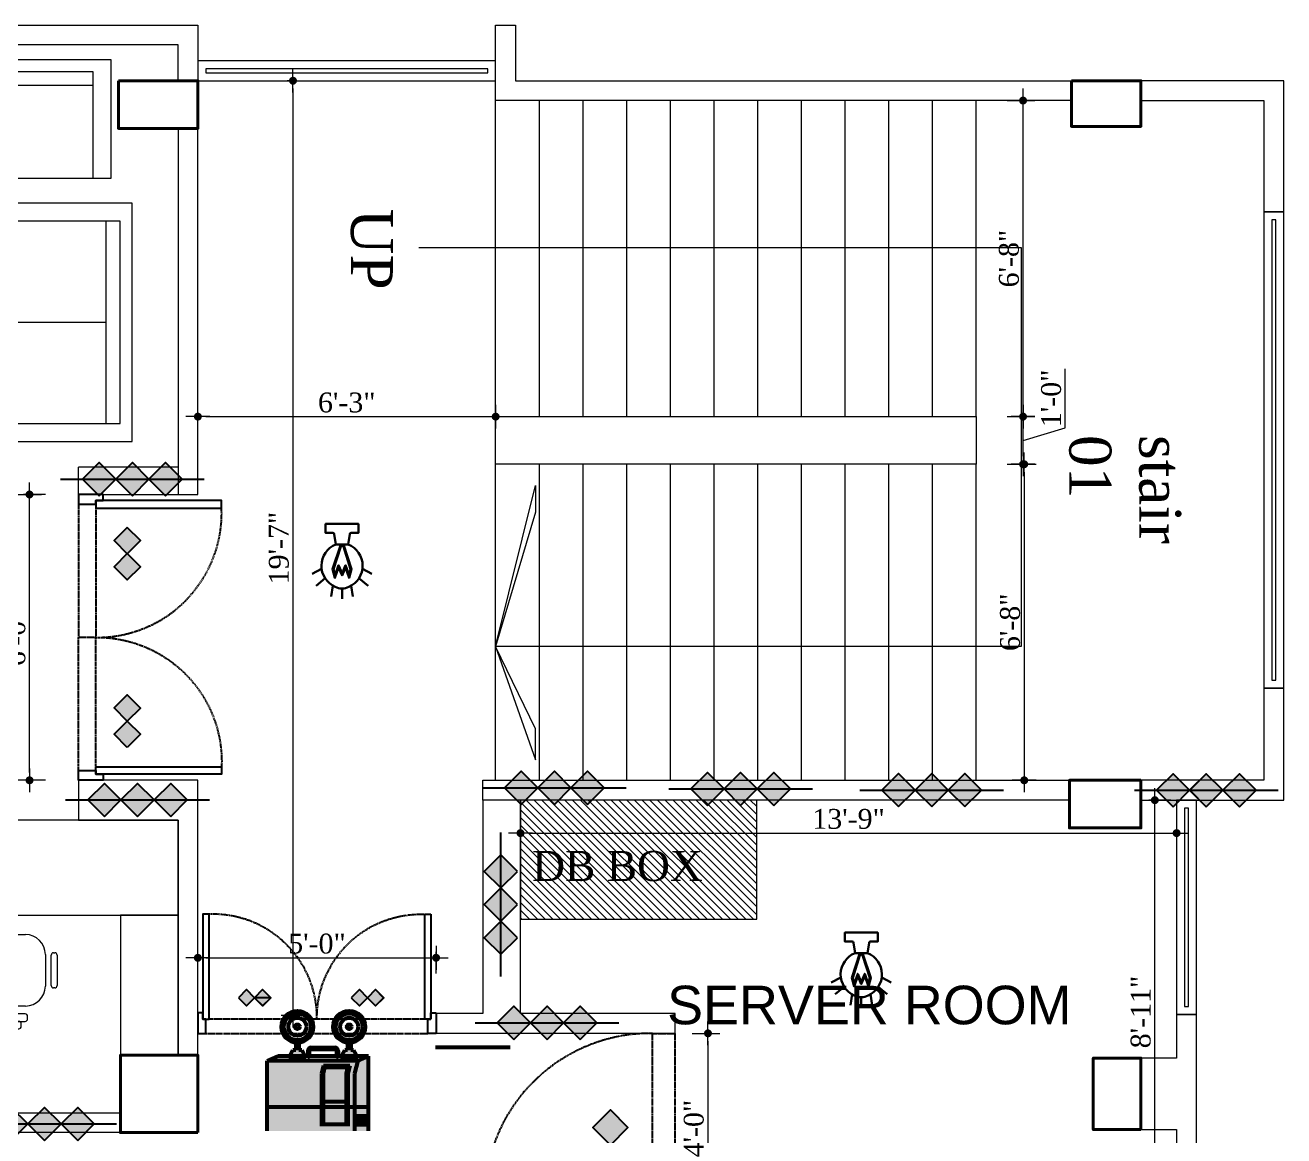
# Model space of a CAD drawing. Header units: inches. Extents: x -250485 to 735580, y -140410 to 288049.
# Drawn here: x 32525.4 to 32842.4, y 21586.6 to 21866.4 of the extents above; entities that cross this region are included whole.
import ezdxf

# ---------------------------------------------------------------- set-up
doc = ezdxf.new("R2010")
doc.units = ezdxf.units.IN
doc.header["$MEASUREMENT"] = 0
doc.header["$PDMODE"] = 35
doc.linetypes.add('DASH', pattern=[0.35, 0.25, -0.1])
doc.layers.get('0').update_dxf_attribs({"lineweight": 0})
doc.layers.get('Defpoints').update_dxf_attribs({"lineweight": 0})
for name, color, linetype, lineweight in [('A column', 106, 'Continuous', 40), ('A window', 150, 'Continuous', 0), ('coloum', 220, 'Continuous', 0), ('DIM 01', 250, 'Continuous', 9), ('Emergency Light', 251, 'Continuous', 15), ('FURNITURE', 144, 'Continuous', 0), ('ILLUSTR-FURNITURE', 34, 'Continuous', 0), ('Layer1', 134, 'Continuous', 0), ('wall', 7, 'Continuous', 0)]:
    doc.layers.add(name, color=color, linetype=linetype, lineweight=lineweight)
doc.layers.add('bp door', color=40, linetype='Continuous')
doc.layers.add('fire rated wall', color=7, linetype='Continuous')
doc.styles.add('ARCH', font='times.ttf')
doc.styles.add('ARIAL', font='times.ttf')
doc.styles.add('REG', font='times.ttf')
doc.styles.add('style1', font='arial.ttf')
doc.dimstyles.new('Dim-Pres', dxfattribs={"dimtxt": 5.5, "dimasz": 2, "dimexe": 1.5, "dimexo": 1.5, "dimgap": 1, "dimtad": 3, "dimdec": 0, "dimzin": 3, "dimdsep": 46, "dimlunit": 4, "dimtxsty": 'REG', "dimblk": 'point', "dimcen": 2, "dimclrd": 256, "dimclre": 256, "dimclrt": 7, "dimadec": 0, "dimazin": 0, "dimtfac": 0.75, "dimtdec": 0, "dimtmove": 1, "dimatfit": 3, "dimldrblk": 'point', "dimfxl": 0, "dimtolj": 1, "dimtzin": 0, "dimlwd": -1, "dimlwe": -1, "dimarcsym": 1})

# ---------------------------------------------------------------- blocks, each defined once
blk = doc.blocks.new('ga')
at = {"layer": 'A window', "ltscale": 30, "elevation": 0.3}
blk.add_lwpolyline([(42115.07, 39798.24), (42115.07, 39793.24), (42190.07, 39793.24), (42190.07, 39798.24), (42115.07, 39798.24)], dxfattribs=at)
blk.add_lwpolyline([(42117.07, 39796.24), (42117.07, 39795.24), (42188.07, 39795.24), (42188.07, 39796.24)], close=True, dxfattribs=at)
blk = doc.blocks.new('EW')
at = {"layer": 'A window', "ltscale": 30, "elevation": 0.3}
blk.add_lwpolyline([(42366.57, 39611.99), (42361.57, 39611.99), (42361.57, 39558), (42366.57, 39558), (42366.57, 39611.99)], dxfattribs=at)
blk.add_lwpolyline([(42364.57, 39609.99), (42363.57, 39609.99), (42363.57, 39560), (42364.57, 39560)], close=True, dxfattribs=at)
blk = doc.blocks.new('FURN_GEN_066')
at = {"layer": 'ILLUSTR-FURNITURE'}
for p, q in [((-11855.16, 14958.25), (-11806.66, 14958.25)), ((-11855.16, 14928.25), (-11855.16, 14958.25)), ((-11806.66, 14958.25), (-11795.16, 14958.25)), ((-11795.16, 14958.25), (-11795.16, 14928.25)), ((-11850.66, 14955.25), (-11799.66, 14955.25)), ((-11850.66, 14928.25), (-11850.66, 14955.25)), ((-11799.66, 14955.25), (-11799.66, 14928.25)), ((-11850.66, 14951.75), (-11799.66, 14951.75)), ((-11825.16, 14951.75), (-11825.16, 14928.25)), ((-11795.16, 14928.25), (-11855.16, 14928.25))]:
    blk.add_line(p, q, dxfattribs=at)
blk = doc.blocks.new('A$C28A26137')
at = {"layer": 'FURNITURE'}
for p, q in [((2.33, 0), (-2.33, 0)), ((-4.54, -2.47), (-4.54, -3.14)), ((3.94, -1.87), (-3.94, -1.87)), ((-2.93, -0.6), (-2.93, -1.27)), ((-2.33, -1.87), (2.33, -1.87)), ((2.93, -1.27), (2.93, -0.6)), ((4.54, -3.14), (4.54, -2.47)), ((-4, -5.74), (4, -5.74)), ((-3.94, -3.74), (3.94, -3.74)), ((-11.95, -18.57), (-11.95, -10.91)), ((-11.35, -10.31), (-11.07, -10.31)), ((-10.47, -10.91), (-10.47, -18.57)), ((-9, -18.74), (-9, -10.74)), ((9, -10.74), (9, -18.74)), ((10.47, -10.91), (10.47, -18.57)), ((11.35, -10.31), (11.07, -10.31)), ((11.95, -18.57), (11.95, -10.91)), ((-11.07, -19.17), (-11.35, -19.17)), ((11.07, -19.17), (11.35, -19.17)), ((4, -23.74), (-4, -23.74))]:
    blk.add_line(p, q, dxfattribs=at)
for centre, radius, start, end in [((-3.94, -2.47), 0.6, 90, 180), ((-3.94, -3.14), 0.6, 180, 270), ((-2.33, -0.6), 0.6, 90, 180), ((-2.33, -1.27), 0.6, 180, 270), ((2.33, -0.6), 0.6, 0, 90), ((2.33, -1.27), 0.6, 270, 0), ((3.94, -2.47), 0.6, 0, 90), ((3.94, -3.14), 0.6, 270, 0), ((-4, -10.74), 5, 90, 180), ((4, -10.74), 5, 0, 90), ((-11.35, -10.91), 0.6, 90, 180), ((-11.07, -10.91), 0.6, 0, 90), ((11.07, -10.91), 0.6, 90, 180), ((11.35, -10.91), 0.6, 0, 90), ((-11.35, -18.57), 0.6, 180, 270), ((-11.07, -18.57), 0.6, 270, 0), ((-4, -18.74), 5, 180, 270), ((4, -18.74), 5, 270, 0), ((11.07, -18.57), 0.6, 180, 270), ((11.35, -18.57), 0.6, 270, 0)]:
    blk.add_arc(centre, radius, start, end, dxfattribs=at)
blk = doc.blocks.new('A$C391809F5')
at = {"layer": 'A window', "ltscale": 30}
blk.add_lwpolyline([(-70.62, -4.62), (-70.62, -9.62), (49.38, -9.62), (49.38, -4.62), (-70.62, -4.62)], dxfattribs=at)
blk.add_lwpolyline([(-68.62, -6.62), (-68.62, -7.62), (47.38, -7.62), (47.38, -6.62)], close=True, dxfattribs=at)
blk = doc.blocks.new('fddfgdgfsg')
at = {"ltscale": 100000}
h = blk.add_hatch(color=1, dxfattribs=at)
h.paths.add_polyline_path([(2091.9, -12378.98), (2096.33, -12383.41), (2100.73, -12379), (2100.72, -12378.98), (2100.73, -12378.97), (2096.32, -12374.56)])
h.paths.add_polyline_path([(2105.14, -12383.41), (2109.56, -12378.98), (2105.14, -12374.56), (2100.73, -12378.97), (2100.75, -12378.98), (2100.73, -12379)])
at = {"layer": 'bp door', "color": 1, "linetype": 'DASH'}
for p, q in [((2117.32, -12362.64, -9.7), (2072.61, -12362.64, -9.7)), ((2072.61, -12368.4, -9.7), (2072.61, -12362.64, -9.7)), ((2117.32, -12368.4, -9.7), (2072.61, -12368.4, -9.7))]:
    blk.add_line(p, q, dxfattribs=at)
at = {"layer": 'bp door', "color": 1, "elevation": -9.7}
for points in [[(2117.32, -12368.4), (2118.55, -12368.4), (2118.55, -12370.87), (2120.61, -12370.87), (2120.61, -12362.64), (2117.32, -12362.64)], [(2116.08, -12410.64), (2118.55, -12410.64), (2118.55, -12368.4), (2116.08, -12368.4)], [(2100.75, -12378.98), (2096.32, -12374.56), (2091.9, -12378.98), (2096.33, -12383.41)], [(2109.56, -12378.98), (2105.14, -12374.56), (2100.72, -12378.98), (2105.14, -12383.41)]]:
    blk.add_lwpolyline(points, close=True, dxfattribs=at)
at = {"layer": 'bp door', "color": 1, "linetype": 'DASH'}
blk.add_arc((2114.39, -12368.89, -9.7), 41.79, 179.3284, 272.3206, dxfattribs=at)
blk = doc.blocks.new('fsgfdsgs')
at = {"layer": 'Layer1', "rotation": 90}
blk.add_blockref('fddfgdgfsg', (-9519.84, -14665.81, 9.7), dxfattribs=at)
at = {"layer": 'Layer1', "xscale": -1, "rotation": 90}
blk.add_blockref('fddfgdgfsg', (-9519.84, -10520.59, 9.7), dxfattribs=at)
blk = doc.blocks.new('dfgdfgfdgg')
at = {"ltscale": 100000}
h = blk.add_hatch(color=1, dxfattribs=at)
h.paths.add_polyline_path([(1851.06, -12430.32), (1853.11, -12432.36), (1855.14, -12430.33), (1855.14, -12430.32), (1855.14, -12430.31), (1853.1, -12428.27)])
h.paths.add_polyline_path([(1857.18, -12432.36), (1859.22, -12430.32), (1857.18, -12428.27), (1855.14, -12430.31), (1855.15, -12430.32), (1855.14, -12430.33)])
h = blk.add_hatch(color=1, dxfattribs=at)
h.paths.add_polyline_path([(1879.49, -12430.32), (1881.53, -12432.36), (1883.57, -12430.33), (1883.56, -12430.32), (1883.57, -12430.31), (1881.53, -12428.27)])
h.paths.add_polyline_path([(1885.61, -12432.36), (1887.65, -12430.32), (1885.61, -12428.27), (1883.57, -12430.31), (1883.58, -12430.32), (1883.57, -12430.33)])
at = {"layer": 'bp door', "color": 1}
for p, q in [((1837.86, -12421.34), (1839.91, -12421.34)), ((1837.86, -12426.48), (1837.86, -12421.34)), ((1839.91, -12421.34), (1839.91, -12424.94)), ((1839.14, -12424.94), (1839.14, -12426.48)), ((1839.91, -12424.94), (1839.14, -12424.94)), ((1839.14, -12424.94), (1840.68, -12424.94)), ((1839.14, -12451.34), (1839.14, -12424.94)), ((1840.68, -12424.94), (1840.68, -12451.34)), ((1839.14, -12426.48), (1837.86, -12426.48)), ((1840.68, -12451.34), (1839.14, -12451.34))]:
    blk.add_line(p, q, dxfattribs=at)
at = {"layer": 'bp door', "color": 1, "linetype": 'DASH'}
for p, q in [((1895.8, -12421.34), (1839.91, -12421.34)), ((1840.68, -12424.94), (1895.03, -12424.94))]:
    blk.add_line(p, q, dxfattribs=at)
at = {"layer": 'bp door', "color": 1}
for points in [[(1895.8, -12424.94), (1896.57, -12424.94), (1896.57, -12426.48), (1897.86, -12426.48), (1897.86, -12421.34), (1895.8, -12421.34)], [(1895.03, -12451.34), (1896.57, -12451.34), (1896.57, -12424.94), (1895.03, -12424.94)], [(1855.14, -12430.33), (1853.1, -12428.28), (1851.05, -12430.33), (1853.1, -12432.37)], [(1855.15, -12430.32), (1853.1, -12428.27), (1851.06, -12430.32), (1853.11, -12432.36)], [(1859.22, -12430.32), (1857.18, -12428.27), (1855.14, -12430.32), (1857.18, -12432.36)], [(1883.57, -12430.33), (1881.52, -12428.28), (1879.48, -12430.33), (1879.48, -12430.33)], [(1883.58, -12430.32), (1881.53, -12428.27), (1879.49, -12430.32), (1881.53, -12432.36)], [(1887.65, -12430.32), (1885.61, -12428.27), (1883.56, -12430.32), (1885.61, -12432.36)]]:
    blk.add_lwpolyline(points, close=True, dxfattribs=at)
at = {"layer": 'bp door', "color": 1, "linetype": 'DASH'}
blk.add_arc((1893.97, -12425.25), 26.12, 179.3284, 272.3206, dxfattribs=at)
at = {"layer": 'bp door', "color": 1, "linetype": 'DASH', "extrusion": (0, 0, -1)}
blk.add_ellipse((1841.74, -12425.25), major_axis=(18.47, -18.47), ratio=1, start_param=5.486066, end_param=7.109086, dxfattribs=at)
blk = doc.blocks.new('bfg')
at = {"layer": 'fire rated wall'}
h = blk.add_hatch(color=1, dxfattribs=at)
h.dxf.hatch_style = 1
h.paths.add_polyline_path([(9432308.67, -5613534.51), (9432321.43, -5613547.26), (9432334.18, -5613534.51)])
h.paths.add_polyline_path([(9432334.18, -5613534.51), (9432321.43, -5613521.75), (9432308.67, -5613534.51)])
h.paths.add_polyline_path([(9432334.18, -5613534.51), (9432359.68, -5613534.51), (9432346.93, -5613521.75)])
h.paths.add_polyline_path([(9432334.18, -5613534.51), (9432346.93, -5613547.26), (9432359.68, -5613534.51)])
at = {"layer": 'fire rated wall', "color": 1, "elevation": 0}
for points in [[(9432321.43, -5613547.26), (9432334.18, -5613534.51), (9432321.43, -5613521.75), (9432308.67, -5613534.51)], [(9432346.93, -5613547.26), (9432359.68, -5613534.51), (9432346.93, -5613521.75), (9432334.18, -5613534.51)]]:
    blk.add_lwpolyline(points, close=True, dxfattribs=at)
blk.add_lwpolyline([(9432291.67, -5613534.51), (9432376.69, -5613534.51)], dxfattribs=at)
blk = doc.blocks.new('3HR RATE')
at = {"layer": 'fire rated wall', "xscale": 1.292997314696549, "yscale": 1.292997314696549, "zscale": 1.292997314696549}
for p in [(-12191616.2, 7245476.7), (-12191583.2, 7245476.7)]:
    blk.add_blockref('bfg', p, dxfattribs=at)
blk = doc.blocks.new('dot')
at = {"color": 4}
for p, q in [((-1.5, 0), (1.5, 0)), ((0, 1.5), (0, -1.5))]:
    blk.add_line(p, q, dxfattribs=at)
at = {"color": 6, "const_width": 0.5}
blk.add_lwpolyline([(-0.25, 0, 1), (0.25, 0, 1)], format="xyb", close=True, dxfattribs=at)
blk = doc.blocks.new('point')
blk.add_blockref('dot', (0, 0))
blk = doc.blocks.new('*D545')
at = {"layer": 'Defpoints', "color": 0, "ltscale": 30, "transparency": 16777216}
for p in [(32628.91, 21631.47), (32568.91, 21612.43), (32628.91, 21612.43)]:
    blk.add_point(p, dxfattribs=at)
at = {"layer": 'Layer1', "ltscale": 30, "transparency": 16777216}
for p, q in [((32568.91, 21627.47), (32568.91, 21632.97)), ((32570.91, 21631.47), (32626.91, 21631.47)), ((32628.91, 21627.47), (32628.91, 21632.97))]:
    blk.add_line(p, q, dxfattribs=at)
at = {"layer": 'Layer1', "ltscale": 30, "transparency": 16777216, "xscale": 2, "yscale": 2, "zscale": 2, "rotation": 180}
blk.add_blockref('point', (32568.91, 21631.47), dxfattribs=at)
at = {"layer": 'Layer1', "ltscale": 30, "transparency": 16777216, "xscale": 2, "yscale": 2, "zscale": 2}
blk.add_blockref('point', (32628.91, 21631.47), dxfattribs=at)
at = {"layer": 'Layer1', "color": 7, "ltscale": 30, "transparency": 16777216, "insert": (32598.91, 21635.01), "char_height": 5, "attachment_point": 5, "style": 'REG'}
blk.add_mtext('\\A1;5\'-0"', dxfattribs=at)
blk = doc.blocks.new('*D546')
at = {"layer": 'Defpoints', "color": 0, "ltscale": 30, "transparency": 16777216}
for p in [(32526.52, 21748.18), (32538.89, 21748.18), (32538.89, 21676.18)]:
    blk.add_point(p, dxfattribs=at)
at = {"layer": 'Layer1', "ltscale": 30, "transparency": 16777216}
for p, q in [((32530.52, 21748.18), (32525.02, 21748.18)), ((32526.52, 21678.18), (32526.52, 21746.18)), ((32530.52, 21676.18), (32525.02, 21676.18))]:
    blk.add_line(p, q, dxfattribs=at)
at = {"layer": 'Layer1', "ltscale": 30, "transparency": 16777216, "xscale": 2, "yscale": 2, "zscale": 2}
for p, rotation in [((32526.52, 21748.18), 90), ((32526.52, 21676.18), 270)]:
    blk.add_blockref('point', p, dxfattribs=dict(at, rotation=rotation))
at = {"layer": 'Layer1', "color": 7, "ltscale": 30, "transparency": 16777216, "insert": (32522.98, 21712.18), "char_height": 5, "attachment_point": 5, "rotation": 90, "style": 'REG'}
blk.add_mtext('\\A1;6\'-0"', dxfattribs=at)
blk = doc.blocks.new('*D547')
at = {"layer": 'Defpoints', "color": 0, "ltscale": 30, "transparency": 16777216}
for p in [(32689.16, 21612.43), (32689.16, 21564.43), (32697.38, 21564.43)]:
    blk.add_point(p, dxfattribs=at)
at = {"layer": 'Layer1', "ltscale": 30, "transparency": 16777216}
for p, q in [((32693.38, 21612.43), (32698.88, 21612.43)), ((32697.38, 21610.43), (32697.38, 21566.43)), ((32693.38, 21564.43), (32698.88, 21564.43))]:
    blk.add_line(p, q, dxfattribs=at)
at = {"layer": 'Layer1', "ltscale": 30, "transparency": 16777216, "xscale": 2, "yscale": 2, "zscale": 2}
for p, rotation in [((32697.38, 21612.43), 90), ((32697.38, 21564.43), 270)]:
    blk.add_blockref('point', p, dxfattribs=dict(at, rotation=rotation))
at = {"layer": 'Layer1', "color": 7, "ltscale": 30, "transparency": 16777216, "insert": (32693.83, 21588.43), "char_height": 5, "attachment_point": 5, "rotation": 90, "style": 'REG'}
blk.add_mtext('\\A1;4\'-0"', dxfattribs=at)
blk = doc.blocks.new('*D548')
at = {"layer": 'Defpoints', "color": 0, "ltscale": 30, "transparency": 16777216}
for p in [(32593.46, 21852.43), (32592.87, 21616.93), (32598.9, 21616.93)]:
    blk.add_point(p, dxfattribs=at)
at = {"layer": 'Layer1', "ltscale": 30, "transparency": 16777216}
for p, q in [((32592.87, 21852.43), (32591.37, 21852.43)), ((32592.87, 21850.43), (32592.87, 21618.93)), ((32596.87, 21616.93), (32591.37, 21616.93))]:
    blk.add_line(p, q, dxfattribs=at)
at = {"layer": 'Layer1', "ltscale": 30, "transparency": 16777216, "xscale": 2, "yscale": 2, "zscale": 2}
for p, rotation in [((32592.87, 21852.43), 90), ((32592.87, 21616.93), 270)]:
    blk.add_blockref('point', p, dxfattribs=dict(at, rotation=rotation))
at = {"layer": 'Layer1', "color": 7, "ltscale": 30, "transparency": 16777216, "insert": (32589.32, 21734.68), "char_height": 5, "attachment_point": 5, "rotation": 90, "style": 'REG'}
blk.add_mtext('\\A1;19\'-7"', dxfattribs=at)
blk = doc.blocks.new('*D549')
at = {"layer": 'Defpoints', "color": 0, "ltscale": 30, "transparency": 16777216}
for p in [(32643.91, 21767.8), (32568.91, 21765.5), (32643.91, 21765.5)]:
    blk.add_point(p, dxfattribs=at)
at = {"layer": 'Layer1', "ltscale": 30, "transparency": 16777216}
for p, q in [((32568.91, 21767), (32568.91, 21769.3)), ((32570.91, 21767.8), (32641.91, 21767.8)), ((32643.91, 21767), (32643.91, 21769.3))]:
    blk.add_line(p, q, dxfattribs=at)
at = {"layer": 'Layer1', "ltscale": 30, "transparency": 16777216, "xscale": 2, "yscale": 2, "zscale": 2, "rotation": 180}
blk.add_blockref('point', (32568.91, 21767.8), dxfattribs=at)
at = {"layer": 'Layer1', "ltscale": 30, "transparency": 16777216, "xscale": 2, "yscale": 2, "zscale": 2}
blk.add_blockref('point', (32643.91, 21767.8), dxfattribs=at)
at = {"layer": 'Layer1', "color": 7, "ltscale": 30, "transparency": 16777216, "insert": (32606.41, 21771.34), "char_height": 5, "attachment_point": 5, "style": 'REG'}
blk.add_mtext('\\A1;6\'-3"', dxfattribs=at)
blk = doc.blocks.new('*D550')
at = {"layer": 'Defpoints', "color": 0, "ltscale": 30, "transparency": 16777216}
for p in [(32764.91, 21847.43), (32776.73, 21847.43), (32764.91, 21767.8)]:
    blk.add_point(p, dxfattribs=at)
at = {"layer": 'Layer1', "ltscale": 30, "transparency": 16777216}
for p, q in [((32772.73, 21847.43), (32778.23, 21847.43)), ((32776.73, 21769.8), (32776.73, 21845.43)), ((32772.73, 21767.8), (32778.23, 21767.8))]:
    blk.add_line(p, q, dxfattribs=at)
at = {"layer": 'Layer1', "ltscale": 30, "transparency": 16777216, "xscale": 2, "yscale": 2, "zscale": 2}
for p, rotation in [((32776.73, 21847.43), 90), ((32776.73, 21767.8), 270)]:
    blk.add_blockref('point', p, dxfattribs=dict(at, rotation=rotation))
at = {"layer": 'Layer1', "color": 7, "ltscale": 30, "transparency": 16777216, "insert": (32773.19, 21807.61), "char_height": 5, "attachment_point": 5, "rotation": 90, "style": 'REG'}
blk.add_mtext('\\A1;6\'-8"', dxfattribs=at)
blk = doc.blocks.new('*D551')
at = {"layer": 'Defpoints', "color": 0, "ltscale": 30, "transparency": 16777216}
for p in [(32764.91, 21755.8), (32764.91, 21676.18), (32777.02, 21676.18)]:
    blk.add_point(p, dxfattribs=at)
at = {"layer": 'Layer1', "ltscale": 30, "transparency": 16777216}
for p, q in [((32773.02, 21755.8), (32778.52, 21755.8)), ((32777.02, 21753.8), (32777.02, 21678.18)), ((32773.02, 21676.18), (32778.52, 21676.18))]:
    blk.add_line(p, q, dxfattribs=at)
at = {"layer": 'Layer1', "ltscale": 30, "transparency": 16777216, "xscale": 2, "yscale": 2, "zscale": 2}
for p, rotation in [((32777.02, 21755.8), 90), ((32777.02, 21676.18), 270)]:
    blk.add_blockref('point', p, dxfattribs=dict(at, rotation=rotation))
at = {"layer": 'Layer1', "color": 7, "ltscale": 30, "transparency": 16777216, "insert": (32773.48, 21715.99), "char_height": 5, "attachment_point": 5, "rotation": 90, "style": 'REG'}
blk.add_mtext('\\A1;6\'-8"', dxfattribs=at)
blk = doc.blocks.new('*D552')
at = {"layer": 'Defpoints', "color": 0, "ltscale": 30, "transparency": 16777216}
for p in [(32764.91, 21767.8), (32776.73, 21767.8), (32764.91, 21755.8)]:
    blk.add_point(p, dxfattribs=at)
at = {"layer": 'Layer1', "ltscale": 30, "transparency": 16777216}
for p, q in [((32787.36, 21764.99), (32787.36, 21779.82)), ((32772.73, 21767.8), (32778.23, 21767.8)), ((32776.73, 21757.8), (32776.73, 21765.8)), ((32776.73, 21761.8), (32787.36, 21764.99)), ((32772.73, 21755.8), (32778.23, 21755.8))]:
    blk.add_line(p, q, dxfattribs=at)
at = {"layer": 'Layer1', "ltscale": 30, "transparency": 16777216, "xscale": 2, "yscale": 2, "zscale": 2}
for p, rotation in [((32776.73, 21767.8), 90), ((32776.73, 21755.8), 270)]:
    blk.add_blockref('point', p, dxfattribs=dict(at, rotation=rotation))
at = {"layer": 'Layer1', "color": 7, "ltscale": 30, "transparency": 16777216, "insert": (32783.82, 21772.4), "char_height": 5, "attachment_point": 5, "rotation": 90, "style": 'REG'}
blk.add_mtext('\\A1;1\'-0"', dxfattribs=at)
blk = doc.blocks.new('*D564')
at = {"layer": 'Defpoints', "color": 0, "ltscale": 30, "transparency": 16777216}
for p in [(32650.16, 21671.18), (32815.41, 21671.18), (32815.41, 21662.88)]:
    blk.add_point(p, dxfattribs=at)
at = {"layer": 'Layer1', "ltscale": 30, "transparency": 16777216}
for p, q in [((32650.16, 21666.88), (32650.16, 21661.38)), ((32815.41, 21666.88), (32815.41, 21661.38)), ((32652.16, 21662.88), (32813.41, 21662.88))]:
    blk.add_line(p, q, dxfattribs=at)
at = {"layer": 'Layer1', "ltscale": 30, "transparency": 16777216, "xscale": 2, "yscale": 2, "zscale": 2, "rotation": 180}
blk.add_blockref('point', (32650.16, 21662.88), dxfattribs=at)
at = {"layer": 'Layer1', "ltscale": 30, "transparency": 16777216, "xscale": 2, "yscale": 2, "zscale": 2}
blk.add_blockref('point', (32815.41, 21662.88), dxfattribs=at)
at = {"layer": 'Layer1', "color": 7, "ltscale": 30, "transparency": 16777216, "insert": (32732.78, 21666.43), "char_height": 5, "attachment_point": 5, "style": 'REG'}
blk.add_mtext('\\A1;13\'-9"', dxfattribs=at)
blk = doc.blocks.new('*D565')
at = {"layer": 'Defpoints', "color": 0, "ltscale": 30, "transparency": 16777216}
for p in [(32809.93, 21671.18), (32815.41, 21671.18), (32815.41, 21564.43)]:
    blk.add_point(p, dxfattribs=at)
at = {"layer": 'Layer1', "ltscale": 30, "transparency": 16777216}
for p, q in [((32813.91, 21671.18), (32808.43, 21671.18)), ((32809.93, 21566.43), (32809.93, 21669.18)), ((32813.91, 21564.43), (32808.43, 21564.43))]:
    blk.add_line(p, q, dxfattribs=at)
at = {"layer": 'Layer1', "ltscale": 30, "transparency": 16777216, "xscale": 2, "yscale": 2, "zscale": 2}
for p, rotation in [((32809.93, 21671.18), 90), ((32809.93, 21564.43), 270)]:
    blk.add_blockref('point', p, dxfattribs=dict(at, rotation=rotation))
at = {"layer": 'Layer1', "color": 7, "ltscale": 30, "transparency": 16777216, "insert": (32806.38, 21617.8), "char_height": 5, "attachment_point": 5, "rotation": 90, "style": 'REG'}
blk.add_mtext('\\A1;8\'-11"', dxfattribs=at)
blk = doc.blocks.new('erww')
at = {"lineweight": 53, "ltscale": 100000}
h = blk.add_hatch(color=9, dxfattribs=at)
edge = h.paths.add_edge_path()
edge.add_ellipse((-274591.5, 140689.9), major_axis=(11, 11), ratio=1, start_angle=0, end_angle=360)
edge = h.paths.add_edge_path(flags=16)
edge.add_ellipse((-274591.5, 140689.9), major_axis=(9.25, 9.25), ratio=1, start_angle=0, end_angle=360)
h = blk.add_hatch(color=9, dxfattribs=at)
edge = h.paths.add_edge_path()
edge.add_ellipse((-274540.9, 140689.9), major_axis=(11, 11), ratio=1, start_angle=0, end_angle=360)
edge = h.paths.add_edge_path(flags=16)
edge.add_ellipse((-274540.9, 140689.9), major_axis=(9.25, 9.25), ratio=1, start_angle=0, end_angle=360)
h = blk.add_hatch(color=252, dxfattribs=at)
edge = h.paths.add_edge_path()
edge.add_line((-274593.1, 140666.9), (-274595.8, 140666.9))
edge.add_line((-274595.8, 140666.9), (-274599.8, 140659.5))
edge.add_line((-274599.8, 140659.5), (-274583.1, 140659.5))
edge.add_line((-274583.1, 140659.5), (-274587.2, 140666.9))
edge.add_line((-274587.2, 140666.9), (-274589.9, 140666.9))
edge.add_line((-274589.9, 140666.9), (-274589.9, 140674.3))
edge.add_ellipse((-274591.5, 140689.9), major_axis=(-11, 11), ratio=1, start_angle=129.0836, end_angle=140.9164, ccw=False)
edge.add_line((-274593.1, 140674.3), (-274593.1, 140666.9))
h = blk.add_hatch(color=251, dxfattribs=at)
edge = h.paths.add_edge_path()
edge.add_ellipse((-274577.9, 140666.5), major_axis=(2.28, 2.28), ratio=1, start_angle=45, end_angle=135)
edge.add_line((-274581.1, 140666.5), (-274581.1, 140660.2))
edge.add_line((-274581.1, 140660.2), (-274579.5, 140660.2))
edge.add_line((-274579.5, 140660.2), (-274579.5, 140666.4))
edge.add_ellipse((-274577.8, 140666.5), major_axis=(1.18, 1.18), ratio=1, start_angle=43.0406, end_angle=136.9594, ccw=False)
edge.add_line((-274577.7, 140668.1), (-274555.1, 140668.1))
edge.add_ellipse((-274555, 140666.5), major_axis=(1.18, 1.18), ratio=1, start_angle=313.0406, end_angle=406.9594, ccw=False)
edge.add_line((-274553.3, 140666.4), (-274553.3, 140660.2))
edge.add_line((-274553.3, 140660.2), (-274551.7, 140660.2))
edge.add_line((-274551.7, 140660.2), (-274551.7, 140666.5))
edge.add_ellipse((-274555, 140666.5), major_axis=(2.28, 2.28), ratio=1, start_angle=315, end_angle=405)
edge.add_line((-274555, 140669.8), (-274577.9, 140669.8))
h = blk.add_hatch(color=252, dxfattribs=at)
edge = h.paths.add_edge_path()
edge.add_line((-274542.5, 140666.9), (-274545.2, 140666.9))
edge.add_line((-274545.2, 140666.9), (-274549.3, 140659.5))
edge.add_line((-274549.3, 140659.5), (-274532.6, 140659.5))
edge.add_line((-274532.6, 140659.5), (-274536.6, 140666.9))
edge.add_line((-274536.6, 140666.9), (-274539.3, 140666.9))
edge.add_line((-274539.3, 140666.9), (-274539.3, 140674.3))
edge.add_ellipse((-274540.9, 140689.9), major_axis=(-11, 11), ratio=1, start_angle=129.0836, end_angle=140.9164, ccw=False)
edge.add_line((-274542.5, 140674.3), (-274542.5, 140666.9))
for color, points in [(255, [(-274579.5, 140661.3), (-274579.5, 140660.2), (-274581.1, 140660.2), (-274581.1, 140661.3), (-274610.7, 140661.3), (-274621.1, 140656.5), (-274532.6, 140656.5), (-274522.1, 140661.3), (-274551.7, 140661.3), (-274551.7, 140660.2), (-274553.3, 140660.2), (-274553.3, 140661.3)]), (250, [(-274534, 140594.1), (-274523.8, 140594.1), (-274523.8, 140602.9), (-274534, 140602.9)])]:
    blk.add_hatch(color=color, dxfattribs=at).paths.add_polyline_path(points)
h = blk.add_hatch(color=9, dxfattribs=at)
h.paths.add_polyline_path([(-274621.1, 140656.5), (-274621.1, 140588.1), (-274535.8, 140588.1), (-274535.8, 140644.4), (-274532.6, 140656.5)])
h.paths.add_polyline_path([(-274568, 140644.4), (-274566.1, 140651.7), (-274540.3, 140651.7), (-274542.3, 140644.4), (-274542.3, 140592.9), (-274568, 140592.9)], flags=16)
h.paths.add_polyline_path([(-274566.4, 140644.4), (-274564.9, 140650.1), (-274542.4, 140650.1), (-274543.9, 140644.4), (-274543.9, 140594.5), (-274566.4, 140594.5)], flags=0)
h = blk.add_hatch(color=255, dxfattribs=at)
h.paths.add_polyline_path([(-274522.1, 140661.3), (-274532.6, 140656.5), (-274535.8, 140644.4), (-274535.8, 140588.1), (-274522.1, 140588.1)])
h.paths.add_polyline_path([(-274523.8, 140602.9), (-274523.8, 140594.1), (-274534, 140594.1), (-274534, 140602.9)], flags=16)
h = blk.add_hatch(color=250, dxfattribs=at)
h.paths.add_polyline_path([(-274566.1, 140651.7), (-274568, 140644.4), (-274568, 140592.9), (-274542.3, 140592.9), (-274542.3, 140644.4), (-274540.3, 140651.7)])
h.paths.add_polyline_path([(-274542.4, 140650.1), (-274543.9, 140644.4), (-274543.9, 140594.5), (-274566.4, 140594.5), (-274566.4, 140644.4), (-274564.9, 140650.1)], flags=16)
at = {"color": 9, "lineweight": 53, "ltscale": 100000}
for p, q in [((-274593.1, 140674.3), (-274593.1, 140666.9)), ((-274589.9, 140674.3), (-274589.9, 140666.9)), ((-274542.5, 140674.3), (-274542.5, 140666.9)), ((-274539.3, 140674.3), (-274539.3, 140666.9)), ((-274599.8, 140659.5), (-274595.8, 140666.9)), ((-274583.1, 140659.5), (-274599.8, 140659.5)), ((-274593.1, 140666.9), (-274595.8, 140666.9)), ((-274587.2, 140666.9), (-274589.9, 140666.9)), ((-274587.2, 140666.9), (-274583.1, 140659.5)), ((-274549.3, 140659.5), (-274545.2, 140666.9)), ((-274532.6, 140659.5), (-274549.3, 140659.5)), ((-274542.5, 140666.9), (-274545.2, 140666.9)), ((-274536.6, 140666.9), (-274539.3, 140666.9)), ((-274536.6, 140666.9), (-274532.6, 140659.5))]:
    blk.add_line(p, q, dxfattribs=at)
at = {"color": 251, "lineweight": 53, "ltscale": 100000}
for p, q in [((-274577.9, 140669.8), (-274555, 140669.8)), ((-274577.7, 140668.1), (-274555, 140668.1))]:
    blk.add_line(p, q, dxfattribs=at)
at = {"color": 255, "lineweight": 53, "ltscale": 100000}
for p, q in [((-274610.7, 140661.3), (-274621.1, 140656.5)), ((-274532.6, 140656.5), (-274621.1, 140656.5)), ((-274581.1, 140661.3), (-274610.7, 140661.3)), ((-274581.1, 140660.2), (-274581.1, 140666.5)), ((-274581.1, 140660.2), (-274579.5, 140660.2)), ((-274579.5, 140660.2), (-274579.5, 140666.5)), ((-274553.3, 140661.3), (-274579.5, 140661.3)), ((-274553.3, 140666.5), (-274553.3, 140660.2)), ((-274553.3, 140660.2), (-274551.7, 140660.2)), ((-274551.7, 140666.5), (-274551.7, 140660.2)), ((-274522.1, 140661.3), (-274551.7, 140661.3)), ((-274532.6, 140656.5), (-274535.8, 140644.4)), ((-274522.1, 140661.3), (-274532.6, 140656.5)), ((-274522.1, 140588.1), (-274522.1, 140661.3)), ((-274535.8, 140644.4), (-274535.8, 140588.1)), ((-274621.1, 140611.7), (-274522.1, 140611.7)), ((-274534, 140602.9), (-274523.8, 140602.9)), ((-274534, 140594.1), (-274534, 140602.9)), ((-274523.8, 140602.9), (-274523.8, 140594.1)), ((-274523.8, 140594.1), (-274534, 140594.1))]:
    blk.add_line(p, q, dxfattribs=at)
at = {"color": 250, "lineweight": 53, "ltscale": 100000}
for p, q in [((-274621.1, 140588.1), (-274621.1, 140656.5)), ((-274566.1, 140651.7), (-274568, 140644.4)), ((-274568, 140644.4), (-274568, 140592.9)), ((-274564.9, 140650.1), (-274566.4, 140644.4)), ((-274566.4, 140644.4), (-274566.4, 140594.5)), ((-274540.3, 140651.7), (-274566.1, 140651.7)), ((-274542.4, 140650.1), (-274564.9, 140650.1)), ((-274542.4, 140650.1), (-274543.9, 140644.4)), ((-274543.9, 140644.4), (-274543.9, 140594.5)), ((-274540.3, 140651.7), (-274542.3, 140644.4)), ((-274542.3, 140644.4), (-274542.3, 140592.9)), ((-274542.3, 140616.5), (-274568, 140616.5)), ((-274543.9, 140594.5), (-274566.4, 140594.5))]:
    blk.add_line(p, q, dxfattribs=at)
at = {"color": 9, "lineweight": 53, "ltscale": 100000}
for centre, major_axis, start_param, end_param in [((-274591.5, 140689.9), (11, 11), 5.497787, 11.780972), ((-274540.9, 140689.9), (11, 11), 5.497787, 11.780972), ((-274591.5, 140689.9), (9.25, 9.25), 5.497787, 11.780972), ((-274591.5, 140689.9), (-6.22, 6.22), 3.926991, 10.210176), ((-274540.9, 140689.9), (9.25, 9.25), 5.497787, 11.780972), ((-274540.9, 140689.9), (-6.22, 6.22), 3.926991, 10.210176), ((-274591.5, 140689.9), (-1.6, 1.6), 3.926991, 10.210176), ((-274540.9, 140689.9), (-1.6, 1.6), 3.926991, 10.210176)]:
    blk.add_ellipse(centre, major_axis=major_axis, ratio=1, start_param=start_param, end_param=end_param, dxfattribs=at)
at = {"color": 251, "lineweight": 53, "ltscale": 100000}
for centre, major_axis, start_param, end_param in [((-274577.9, 140666.5), (2.28, 2.28), 0.785398, 2.356194), ((-274577.8, 140666.5), (-1.18, 1.18), -0.819596, 0.751199), ((-274555, 140666.5), (-1.18, 1.18), 3.96119, 5.531985), ((-274555, 140666.5), (2.28, 2.28), 5.497787, 7.068583)]:
    blk.add_ellipse(centre, major_axis=major_axis, ratio=1, start_param=start_param, end_param=end_param, dxfattribs=at)
blk = doc.blocks.new('A$C16DB04AD')
at = {"layer": 'Emergency Light', "color": 154, "lineweight": 30}
for p, q in [((-6.54, -14.39), (-9.59, -15.98)), ((6.54, -14.39), (9.59, -15.98)), ((-5.43, -17.4), (-8.33, -19.77)), ((-2.95, -19.78), (-3.46, -23.22)), ((2.95, -19.78), (3.46, -23.22)), ((5.43, -17.4), (8.33, -19.77)), ((0, -20.7), (0, -24))]:
    blk.add_line(p, q, dxfattribs=at)
blk.add_lwpolyline([(-2, -6.57), (-2.49, -3.28, 0.371278), (-2.94, -2.89), (-5.25, -2.89), (-5.25, 0), (5.25, 0), (5.25, -2.89), (2.94, -2.89, 0.371278), (2.49, -3.28), (2, -6.57)], format="xyb", dxfattribs=at)
at = {"layer": 'Emergency Light', "color": 1, "lineweight": 30}
blk.add_lwpolyline([(-0.43, -6.57), (-3.01, -14.48), (-2.28, -17.27), (-1.1, -13.91), (0, -16.5), (1.1, -13.91), (2.28, -17.27), (3.01, -14.48), (0.43, -6.57)], dxfattribs=at)
blk.add_lwpolyline([(0.43, -7.28, 0.690361), (-0.43, -7.28), (-2.75, -14.5), (-2.25, -16.42), (-1.12, -13.21), (0, -15.86), (1.12, -13.21), (2.25, -16.42), (2.75, -14.5), (0.43, -7.28)], format="xyb", dxfattribs=at)
at = {"layer": 'Emergency Light', "color": 154, "lineweight": 30}
blk.add_lwpolyline([(-2.02, -6.58), (2, -6.57)], dxfattribs=at)
for centre, radius, start, end in [((0.78, -13.41), 7.38, 112.0671, 245.9767), ((-0.78, -13.41), 7.38, 294.0233, 67.9329), ((0, -15.96), 4.74, 241.9689, 298.0311)]:
    blk.add_arc(centre, radius, start, end, dxfattribs=at)

msp = doc.modelspace()

# ---------------------------------------------------------------- hatches: boundary and pattern name
at = {"layer": 'coloum', "ltscale": 30}
h = msp.add_hatch(dxfattribs=at)
h.set_pattern_fill('ANSI31', scale=11, angle=90, style=0)
h.set_pattern_definition([(135, (68528.1109, -1662.9926), (-0.972271824, -0.972271824), [])])
h.paths.add_polyline_path([(32650.16, 21671.18), (32650.16, 21641.18), (32709.66, 21641.18), (32709.66, 21671.18)])
h.paths.add_polyline_path([(32651.17, 21648.7), (32697.04, 21648.7), (32697.04, 21660.32), (32651.17, 21660.32)], flags=24)

# ---------------------------------------------------------------- linework, layer by layer
at = {"layer": 'A column', "color": 7}
for points in [[(32548.91, 21852.43), (32568.91, 21852.43), (32568.91, 21840.43), (32548.91, 21840.43), (32548.91, 21852.43)], [(32806.41, 21676.18), (32788.41, 21676.18), (32788.41, 21664.18), (32806.41, 21664.18), (32806.41, 21676.18)], [(32806.41, 21588.18), (32806.41, 21606.18), (32794.41, 21606.18), (32794.41, 21588.18), (32806.41, 21588.18)]]:
    msp.add_lwpolyline(points, dxfattribs=at)
for points in [[(32788.91, 21852.43), (32806.41, 21852.43), (32806.41, 21840.93), (32788.91, 21840.93)], [(32568.91, 21587.43), (32549.41, 21587.43), (32549.41, 21606.93), (32568.91, 21606.93)]]:
    msp.add_lwpolyline(points, close=True, dxfattribs=at)
at = {"layer": 'coloum', "color": 7, "ltscale": 30}
for p, q in [((32643.91, 21767.8), (32643.91, 21852.43)), ((32654.91, 21767.8), (32654.91, 21847.43)), ((32665.91, 21767.8), (32665.91, 21847.43)), ((32676.91, 21767.8), (32676.91, 21847.43)), ((32687.91, 21767.8), (32687.91, 21847.43)), ((32698.91, 21767.8), (32698.91, 21847.43)), ((32709.91, 21767.8), (32709.91, 21847.43)), ((32720.91, 21767.8), (32720.91, 21847.43)), ((32731.91, 21767.8), (32731.91, 21847.43)), ((32742.91, 21767.8), (32742.91, 21847.43)), ((32753.91, 21767.8), (32753.91, 21847.43)), ((32764.91, 21767.8), (32764.91, 21847.43)), ((32568.91, 21840.43), (32563.91, 21840.43)), ((32563.91, 21840.43), (32563.91, 21748.21)), ((32568.91, 21748.22), (32568.91, 21840.43)), ((32563.91, 21755.1), (32538.89, 21755.1)), ((32538.89, 21748.18), (32538.89, 21755.1)), ((32643.91, 21676.18), (32643.91, 21755.8)), ((32654.91, 21676.18), (32654.91, 21755.8)), ((32665.91, 21676.18), (32665.91, 21755.8)), ((32676.91, 21676.18), (32676.91, 21755.8)), ((32687.91, 21676.18), (32687.91, 21755.8)), ((32698.91, 21676.18), (32698.91, 21755.8)), ((32709.91, 21676.18), (32709.91, 21755.8)), ((32720.91, 21676.18), (32720.91, 21755.8)), ((32731.91, 21676.18), (32731.91, 21755.8)), ((32742.91, 21676.18), (32742.91, 21755.8)), ((32753.91, 21676.18), (32753.91, 21755.8)), ((32764.91, 21676.18), (32764.91, 21755.8)), ((32538.89, 21748.18), (32568.91, 21748.22)), ((32650.16, 21671.18), (32640.66, 21671.18)), ((32640.66, 21671.18), (32640.66, 21617.43)), ((32650.16, 21617.43), (32650.16, 21671.18)), ((32563.91, 21666.18), (32491.91, 21666.18)), ((32563.91, 21642.18), (32563.91, 21666.18)), ((32491.91, 21642.18), (32563.91, 21642.18)), ((32640.66, 21617.43), (32628.91, 21617.43)), ((32689.16, 21617.43), (32650.16, 21617.43)), ((32689.16, 21612.43), (32689.16, 21617.43)), ((32689.16, 21612.43), (32628.91, 21612.43)), ((32434.23, 21592.43), (32549.16, 21592.43)), ((32549.16, 21592.43), (32549.16, 21587.43)), ((32549.16, 21587.43), (32329.16, 21587.43))]:
    msp.add_line(p, q, dxfattribs=at)
for points in [[(32480.16, 21852.43), (32480.16, 21866.43), (32568.91, 21866.43), (32568.91, 21852.43), (32563.91, 21852.43), (32563.91, 21861.43), (32485.16, 21861.43), (32485.16, 21852.43), (32480.16, 21852.43)], [(32643.91, 21866.43), (32648.91, 21866.43), (32648.91, 21852.43), (32788.91, 21852.43), (32788.91, 21847.43), (32643.91, 21847.43), (32643.91, 21866.43)], [(32806.41, 21847.43), (32837.41, 21847.43), (32837.41, 21819.43), (32842.41, 21819.43), (32842.41, 21852.43), (32806.41, 21852.43), (32806.41, 21847.43)], [(32624.57, 21810.43), (32776.23, 21810.43), (32776.23, 21709.85), (32643.91, 21709.85), (32653.91, 21750.44), (32653.91, 21743.73), (32643.91, 21709.85), (32653.91, 21681.34), (32653.91, 21689.16), (32643.91, 21709.85)], [(32806.41, 21676.18), (32806.41, 21671.18), (32842.41, 21671.18), (32842.41, 21699.43), (32837.41, 21699.43), (32837.41, 21676.18), (32806.41, 21676.18)], [(32815.41, 21551.43), (32806.41, 21551.43), (32806.41, 21546.43), (32820.41, 21546.43), (32820.41, 21617.18), (32815.41, 21617.18), (32815.41, 21606.18), (32806.41, 21606.18), (32806.41, 21588.18), (32815.41, 21588.18), (32815.41, 21551.43)]]:
    msp.add_lwpolyline(points, dxfattribs=at)
for points in [[(32764.91, 21767.8), (32764.91, 21755.8), (32643.91, 21755.8), (32643.91, 21767.8)], [(32563.91, 21606.93), (32568.91, 21606.93), (32568.91, 21676.18), (32563.91, 21676.18), (32538.89, 21676.18), (32538.89, 21666.18), (32563.91, 21666.18)], [(32640.66, 21676.18), (32788.41, 21676.18), (32788.41, 21671.18), (32640.66, 21671.18)], [(32650.16, 21671.18), (32650.16, 21641.18), (32709.66, 21641.18), (32709.66, 21671.18)], [(32549.41, 21606.93), (32563.91, 21606.93), (32563.91, 21642.18), (32549.41, 21642.18)]]:
    msp.add_lwpolyline(points, close=True, dxfattribs=at)
at = {"layer": 'wall', "color": 75, "lineweight": 53, "ltscale": 100000}
msp.add_line((32647.59, 21608.84), (32628.72, 21608.84), dxfattribs=at)

# ---------------------------------------------------------------- block references
at = {"layer": 'coloum', "color": 7}
for name, p in [('FURN_GEN_066', (44342.14, 6899.54)), ('ga', (-9546.16, -17940.82, -0.3)), ('EW', (-9546.16, -17940.82, -0.3))]:
    msp.add_blockref(name, p, dxfattribs=at)
at = {"layer": 'coloum', "color": 7, "xscale": -1, "rotation": 270}
msp.add_blockref('FURN_GEN_066', (17594.1, 33616.7), dxfattribs=at)
at = {"layer": 'coloum', "color": 7, "ltscale": 30, "rotation": 270}
msp.add_blockref('A$C391809F5', (32847.02, 21748.8), dxfattribs=at)
at = {"layer": 'coloum', "color": 7, "lineweight": 13, "rotation": 180}
msp.add_blockref('A$C28A26137', (32521.5, 21613.58), dxfattribs=at)
at = {"layer": 'DIM 01', "color": 63, "lineweight": -2, "xscale": 0.2578821660354151, "yscale": 0.2578821660354151, "zscale": 0.2578821660354151}
msp.add_blockref('erww', (103406.22, -14667.33), dxfattribs=at)
at = {"layer": 'Emergency Light', "lineweight": 30, "xscale": 0.7868064756185049, "yscale": 0.7868064756185049, "zscale": 0.7868064756213451}
for p in [(32605.22, 21740.77), (32735.99, 21637.83)]:
    msp.add_blockref('A$C16DB04AD', p, dxfattribs=at)
at = {"layer": 'Layer1'}
for name, p, xscale, yscale, zscale in [('3HR RATE', (31441.78, 24997.6), 0.2533935670508072, 0.2533935670526262, 0.2533935670521235), ('fsgfdsgs', (30406.78, 31157.08), 0.75, 0.75, 0.75), ('3HR RATE', (31548.06, 24919.83), 0.2533935670508072, 0.2533935670526262, 0.2533935670521235), ('3HR RATE', (31594.97, 24919.55), 0.2533935670508072, 0.2533935670526262, 0.2533935670521235), ('3HR RATE', (31643.09, 24919.28), 0.2533935670508072, 0.2533935670526262, 0.2533935670521235), ('3HR RATE', (31712.23, 24919.22), 0.2533935670508072, 0.2533935670526262, 0.2533935670521235), ('3HR RATE', (31443.08, 24916.78), 0.2533935670508072, 0.2533935670526262, 0.2533935670521235), ('3HR RATE', (31546.21, 24860.62), 0.2533935670508072, 0.2533935670526262, 0.2533935670521235), ('3HR RATE', (31419.65, 24835.15), 0.2533935670508072, 0.2533935670526262, 0.2533935670521235)]:
    msp.add_blockref(name, p, dxfattribs=dict(at, xscale=xscale, yscale=yscale, zscale=zscale))
at = {"layer": 'Layer1', "xscale": 0.2533935670508072, "yscale": 0.2533935670508072, "zscale": 0.2533935670521235, "rotation": 90}
msp.add_blockref('3HR RATE', (29399.68, 20534.24), dxfattribs=at)
at = {"layer": 'Layer1'}
for name, p, rotation in [('dfgdfgfdgg', (34466.76, 9191.08), 180), ('fddfgdgfsg', (45051.8, 23685.03, 9.7), 270)]:
    msp.add_blockref(name, p, dxfattribs=dict(at, rotation=rotation))

# ---------------------------------------------------------------- texts
at = {"layer": 'coloum', "color": 7, "style": 'ARIAL'}
msp.add_text('DB BOX', height=7.583, dxfattribs=at).set_placement((32653.11, 21650.8))
at = {"layer": 'coloum', "color": 7, "ltscale": 30, "char_height": 10.56, "width": 17.4246, "attachment_point": 1, "rotation": 270, "style": 'ARCH'}
for s, insert in [('UP', (32618.03, 21820.17)), ('stair 01', (32816.56, 21763.17))]:
    msp.add_mtext(s, dxfattribs=dict(at, insert=insert))
at = {"layer": 'coloum', "color": 7, "lineweight": 13, "insert": (32738.01, 21624.43), "char_height": 9.72, "width": 98.0286, "attachment_point": 2, "style": 'style1'}
msp.add_mtext('SERVER ROOM', dxfattribs=at)

# ---------------------------------------------------------------- dimensions: what is measured, and where the dimension line sits
at = {"layer": 'Layer1', "ltscale": 30}
for base, p1, p2, picture, middle in [((32592.8738, 21616.932), (32593.4625, 21852.4252), (32598.8997, 21616.932), '*D548', (32589.3233, 21734.6786)), ((32776.73, 21847.43), (32764.91, 21767.8), (32764.91, 21847.43), '*D550', (32773.19, 21807.61)), ((32776.73, 21767.8), (32764.91, 21755.8), (32764.91, 21767.8), '*D552', (32783.82, 21765.99)), ((32777.02, 21676.18), (32764.91, 21755.8), (32764.91, 21676.18), '*D551', (32773.48, 21715.99)), ((32526.52, 21748.18), (32538.89, 21676.18), (32538.89, 21748.18), '*D546', (32522.98, 21712.18)), ((32809.93, 21671.18), (32815.41, 21564.43), (32815.41, 21671.18), '*D565', (32806.38, 21617.8)), ((32697.38, 21564.43), (32689.16, 21612.43), (32689.16, 21564.43), '*D547', (32693.83, 21588.43))]:
    dim = msp.add_linear_dim(base=base, p1=p1, p2=p2, angle=90, dimstyle='Dim-Pres', override={"dimtxt": 5, "dimfxl": 4, "dimfxlon": 1}, dxfattribs=at)
    dim.commit()
    dim.dimension.update_dxf_attribs({"geometry": picture, "text_midpoint": middle})
for base, p1, p2, picture, middle in [((32643.91, 21767.8), (32568.91, 21765.5), (32643.91, 21765.5), '*D549', (32606.41, 21771.34)), ((32815.41, 21662.88), (32650.16, 21671.18), (32815.41, 21671.18), '*D564', (32732.78, 21666.43)), ((32628.91, 21631.47), (32568.91, 21612.43), (32628.91, 21612.43), '*D545', (32598.91, 21635.01))]:
    dim = msp.add_linear_dim(base=base, p1=p1, p2=p2, dimstyle='Dim-Pres', override={"dimtxt": 5, "dimfxl": 4, "dimfxlon": 1}, dxfattribs=at)
    dim.commit()
    dim.dimension.update_dxf_attribs({"geometry": picture, "text_midpoint": middle})

doc.saveas('drawing.dxf')
